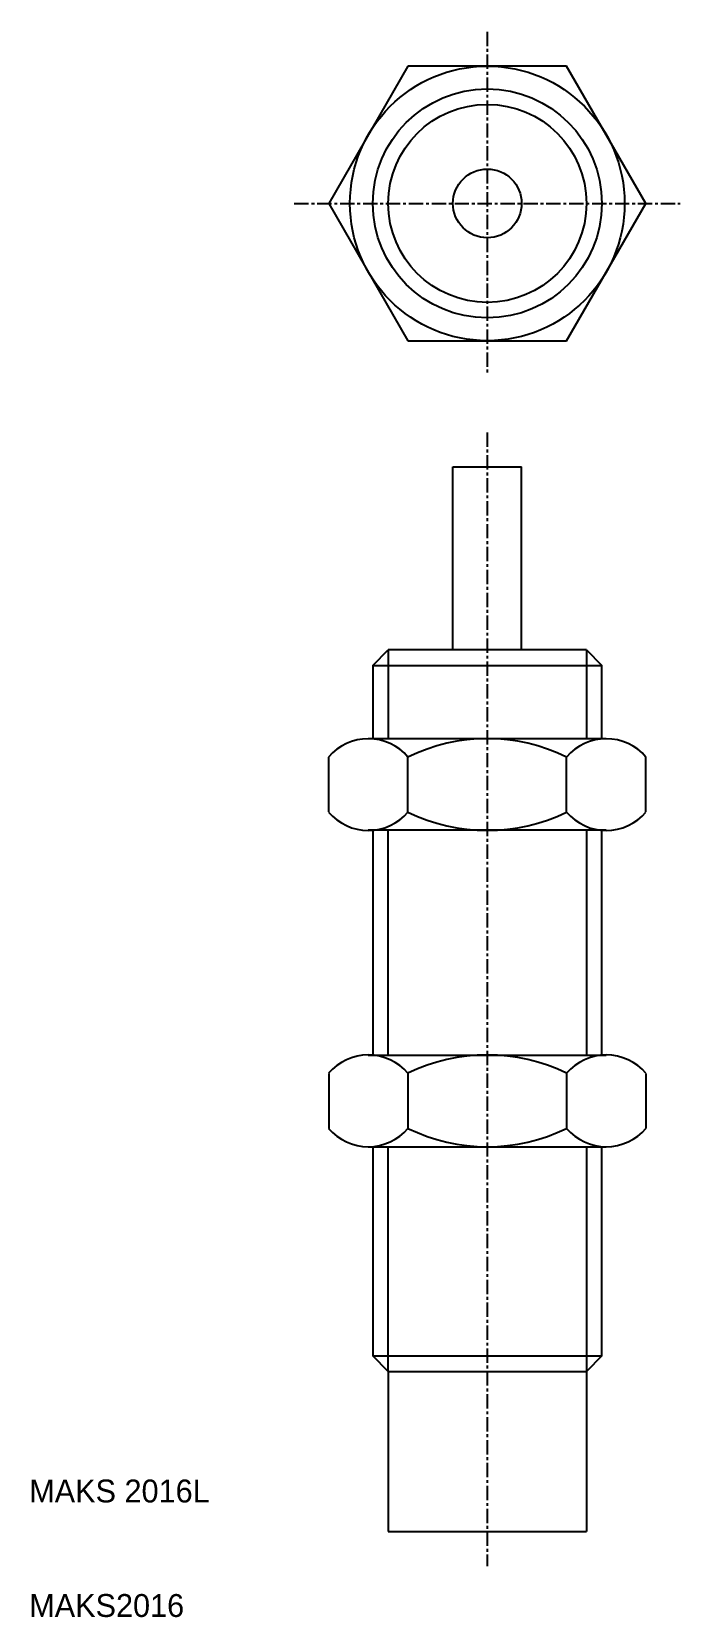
# Model space of a CAD drawing. Extents: x 10 to 67, y 10 to 148.
import ezdxf

# ---------------------------------------------------------------- set-up
doc = ezdxf.new("R2010")
doc.units = 0
doc.linetypes.add('CENTER', pattern=[2, 1.25, -0.25, 0.25, -0.25])
doc.layers.get('0').update_dxf_attribs({"linetype": 'CONTINUOUS'})
doc.layers.add('CENTER', color=1, linetype='CENTER')

msp = doc.modelspace()

# ---------------------------------------------------------------- linework, layer by layer
at = {"color": 7, "linetype": 'CONTINUOUS'}
for p, q in [((43.07, 145.44), (36.15, 133.45)), ((56.92, 145.44), (43.07, 145.44)), ((63.85, 133.45), (56.92, 145.44)), ((36.15, 133.45), (43.07, 121.45)), ((56.92, 121.45), (63.85, 133.45)), ((43.07, 121.45), (56.92, 121.45)), ((47, 94.45), (47, 110.45)), ((47, 110.45), (53, 110.45)), ((53, 94.45), (53, 110.45)), ((40, 93.1), (41.35, 94.45)), ((58.65, 94.45), (41.35, 94.45)), ((58.65, 94.45), (60, 93.1)), ((40, 93.1), (60, 93.1)), ((40, 93.1), (40, 86.7)), ((60, 86.7), (60, 93.1)), ((60.39, 86.7), (39.61, 86.7)), ((36.15, 80.3), (36.15, 85.1)), ((43.07, 80.3), (43.07, 85.1)), ((56.92, 80.3), (56.92, 85.1)), ((63.85, 80.3), (63.85, 85.1)), ((60.39, 78.7), (39.61, 78.7)), ((40, 78.7), (40, 59.07)), ((60, 59.07), (60, 78.7)), ((39.61, 59.07), (60.39, 59.07)), ((36.15, 57.47), (36.15, 52.67)), ((43.07, 57.47), (43.07, 52.67)), ((56.92, 57.47), (56.92, 52.67)), ((63.85, 57.47), (63.85, 52.67)), ((39.61, 51.07), (60.39, 51.07)), ((40, 51.07), (40, 32.8)), ((60, 32.8), (60, 51.07)), ((40, 32.8), (60, 32.8)), ((41.35, 31.45), (40, 32.8)), ((60, 32.8), (58.65, 31.45)), ((41.35, 31.45), (41.35, 17.45)), ((41.35, 31.45), (58.65, 31.45)), ((58.65, 31.45), (58.65, 17.45)), ((41.35, 17.45), (58.65, 17.45))]:
    msp.add_line(p, q, dxfattribs=at)
at = {"color": 3, "linetype": 'CONTINUOUS'}
for p, q in [((41.35, 94.45), (41.35, 86.7)), ((58.65, 94.45), (58.65, 86.7)), ((41.35, 59.07), (41.35, 78.7)), ((58.65, 78.7), (58.65, 59.07)), ((41.35, 31.45), (41.35, 51.07)), ((58.65, 51.07), (58.65, 31.45))]:
    msp.add_line(p, q, dxfattribs=at)
at = {"color": 7, "linetype": 'CONTINUOUS'}
for radius in [11.99, 10, 3]:
    msp.add_circle((50, 133.45), radius, dxfattribs=at)
at = {"color": 3, "linetype": 'CONTINUOUS'}
msp.add_circle((50, 133.45), 8.65, dxfattribs=at)
at = {"color": 7, "linetype": 'CONTINUOUS'}
for centre, radius, start, end in [((39.61, 82.15), 4.55, 90, 139.6027), ((39.61, 82.15), 4.55, 40.3973, 90), ((50, 70.91), 15.79, 63.9806, 116.0194), ((60.39, 82.15), 4.55, 90, 139.6027), ((60.39, 82.15), 4.55, 40.3973, 90), ((39.61, 83.24), 4.55, 220.3973, 270), ((39.61, 83.24), 4.55, 270, 319.6027), ((50, 94.48), 15.79, 243.9806, 296.0194), ((60.39, 83.24), 4.55, 220.3973, 270), ((60.39, 83.24), 4.55, 270, 319.6027), ((39.61, 54.53), 4.55, 90, 139.6027), ((39.61, 54.53), 4.55, 40.3973, 90), ((50, 43.29), 15.79, 63.9806, 116.0194), ((60.39, 54.53), 4.55, 90, 139.6027), ((60.39, 54.53), 4.55, 40.3973, 90), ((39.61, 55.62), 4.55, 220.3973, 270), ((39.61, 55.62), 4.55, 270, 319.6027), ((50, 66.86), 15.79, 243.9806, 296.0194), ((60.39, 55.62), 4.55, 220.3973, 270), ((60.39, 55.62), 4.55, 270, 319.6027)]:
    msp.add_arc(centre, radius, start, end, dxfattribs=at)
at = {"layer": 'CENTER', "color": 1, "linetype": 'CENTER'}
for p, q in [((50, 148.44), (50, 118.45)), ((33.15, 133.45), (66.85, 133.45)), ((50, 113.45), (50, 14.45))]:
    msp.add_line(p, q, dxfattribs=at)

# ---------------------------------------------------------------- texts
at = {"color": 7, "linetype": 'CONTINUOUS'}
for s, p in [('MAKS 2016L', (10, 20)), ('MAKS2016', (10, 10))]:
    msp.add_text(s, height=2, dxfattribs=at).set_placement(p)

doc.saveas('drawing.dxf')
